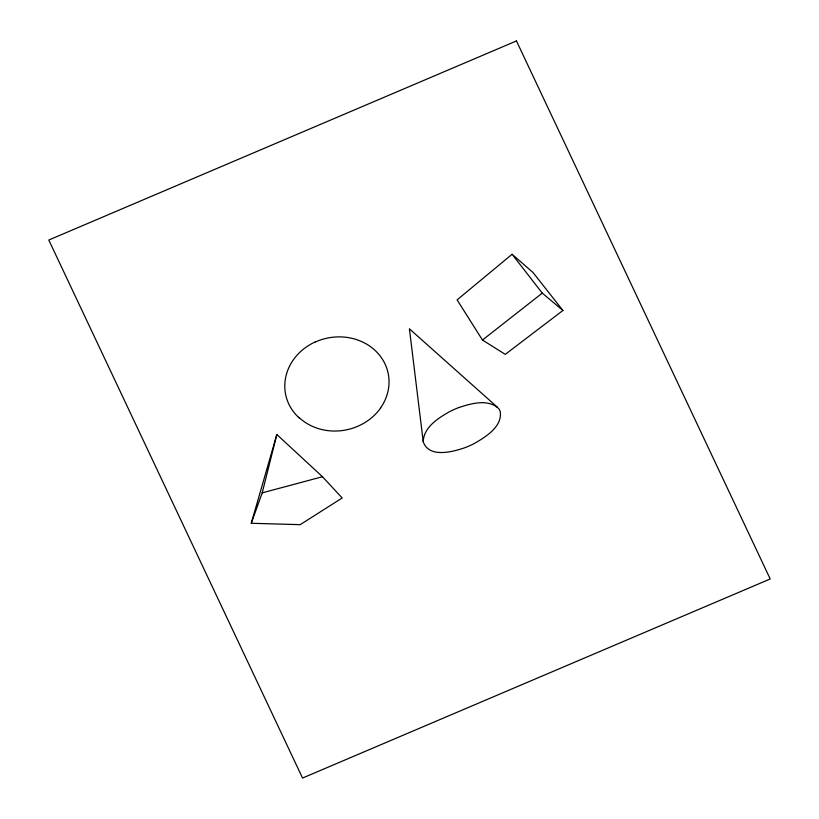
<?xml version="1.0" encoding="UTF-8"?>
<svg xmlns="http://www.w3.org/2000/svg" width="819" height="819" viewBox="0 0 819 819"><rect width="100%" height="100%" fill="white"/><g stroke="black" fill="none" stroke-linecap="round" stroke-linejoin="round"><path stroke-width="1.23" d="M251.259 523.269L262.193 492.864L276.832 434.52L322.481 476.73L342.178 497.993L300.174 524.662L251.259 523.269L276.832 434.52M512.09 254.259L457.115 299.877L482.463 340.039L505.262 354.361L562.929 310.483L532.974 272.461L512.09 254.259L542.27 293.13L562.929 310.483M482.463 340.039L542.27 293.13M315.069 342.127L318.99 340.509A52.314 46.98 -13.7 0 1 321.048 339.783L321.744 339.568A52.651 47.287 -13.7 0 1 364.056 342.731A52.815 47.43 -13.7 0 1 369 345.608A52.6 47.236 -13.7 0 1 383.538 361.066A52.314 46.98 -13.7 0 1 385.073 364.046A51.996 46.693 -13.7 0 1 388.779 386.64L388.493 388.677A51.669 46.407 -13.7 0 1 380.569 407.944M458.957 407.504C471.212 403.491 487.878 398.628 498.576 408.476A11.527 10.35 -13.7 0 1 500.214 411.486C502.579 426.689 485.728 436.824 474.539 443.396A79.31 71.222 -13.7 0 1 464.742 447.758C452.242 452.006 429.115 458.241 423.239 441.84L409.418 328.828L497.348 407.197M262.193 492.864L322.481 476.73M299.488 418.202L297.84 416.656M297.768 416.584L295.956 414.68A51.914 46.622 -13.7 0 1 315.018 342.045M423.239 441.84C423.577 427.283 438.134 418.212 449.447 411.732A79.341 71.253 -13.7 0 1 458.957 407.504M380.661 407.995A52.375 47.031 -13.7 0 1 299.652 418.048M516.451 40.95L48.792 240.028L302.549 778.05L770.208 578.972L516.451 40.95"/></g></svg>
